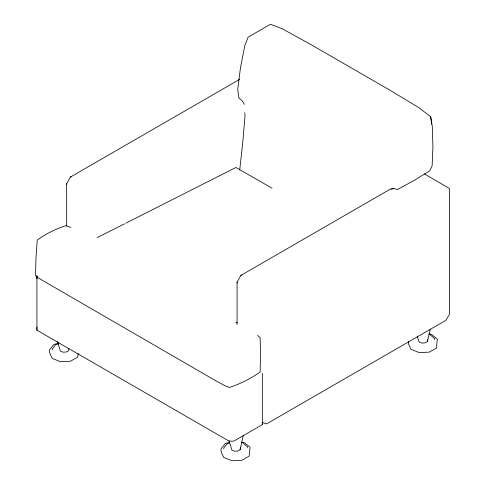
<?xml version="1.0" encoding="UTF-8"?>
<svg xmlns="http://www.w3.org/2000/svg" width="485" height="485" viewBox="0 0 485 485"><rect width="100%" height="100%" fill="white"/><g stroke="black" fill="none" stroke-linecap="round" stroke-linejoin="round"><path stroke-width="0.73" d="M262.337 422.387L262.337 424.648L233.752 441.15L229.096 441.15L36.933 330.206L36.933 327.193M36.933 278.881L36.933 275.868L36.933 330.206M66.657 184.555L66.657 183.718L70.452 177.037L71.198 176.601M237.074 282.949L237.074 282.106L240.869 275.431L241.615 274.989M239.705 169.98L242.621 143.675L244.986 116.351L244.81 112.611M68.894 348.8L68.609 350.673L66.299 352.007L63.05 352.171L60.376 351.091L57.521 341.646M78.218 353.468L77.667 357.099L70.525 361.222L60.461 361.731L52.192 358.385L49.573 352.753L49.573 349.74L53.841 344.459L58.77 343.131M229.029 440.665L231.885 450.11L234.558 451.189L237.808 451.026L240.117 449.692L240.402 447.819M243.294 435.391L240.117 449.692M417.179 336.038L419.161 341.986L421.835 343.065L425.09 342.901L427.4 341.567L427.685 339.694M430.292 329.145L427.4 341.567M70.452 177.037L239.626 79.358M240.869 275.431L391.043 188.72M124.542 223.84L97.091 237.626M125.876 223.167L235.892 167.477L272.043 188.192M393.177 188.271L391.316 189.192L394.159 188.526L397.342 189.58L413.699 180.675L429.613 170.95L432.123 165.925L432.935 146.979L432.287 126.391L430.698 116.897L431.692 124.178M58.485 343.865L55.775 344.599L52.295 348.903L52.295 349.879M229.575 442.338L225.349 443.478L221.081 448.758L221.081 451.771L223.7 457.403L231.969 460.75L242.033 460.241L249.175 456.118L250.054 447.297L244.264 442.52L241.475 442.09M229.32 443.072L227.283 443.617L223.803 447.922L223.803 448.898M428.752 333.965L431.541 334.395L437.337 339.173L436.458 347.994L429.31 352.116L419.252 352.625L410.977 349.279L408.364 343.647L408.364 341.391M70.883 227.416L66.021 225.61C55.854 228.987 45.784 233.703 37.224 240.16L36.011 257.735L35.478 275.341L38.521 278.099L214.994 380.319L224.743 385.611L229.635 387.43C240.39 383.744 251.006 378.67 260.154 371.886L260.5 354.808L260.172 337.705L257.656 335.42M262.203 422.259L266.095 423.932L267.896 423.108L445.757 320.421L449.546 314.371L449.546 188.538L424.399 173.927M236.068 322.192L237.274 322.962M430.389 116.558L418.828 107.628L389.164 89.749L311.74 45.05L282.076 28.676L270.509 24.25L248.12 37.169L244.804 45.645L240.487 67.597L237.711 89.561L239.02 98.176L242.045 100.704L244.416 104.378M429.977 334.711L434.693 338.609L434.693 339.579M242.694 442.841L247.417 446.733L247.417 447.703M262.337 373.323L262.337 424.648M237.074 282.106L237.074 324.58M66.657 183.718L66.657 226.192"/></g></svg>
